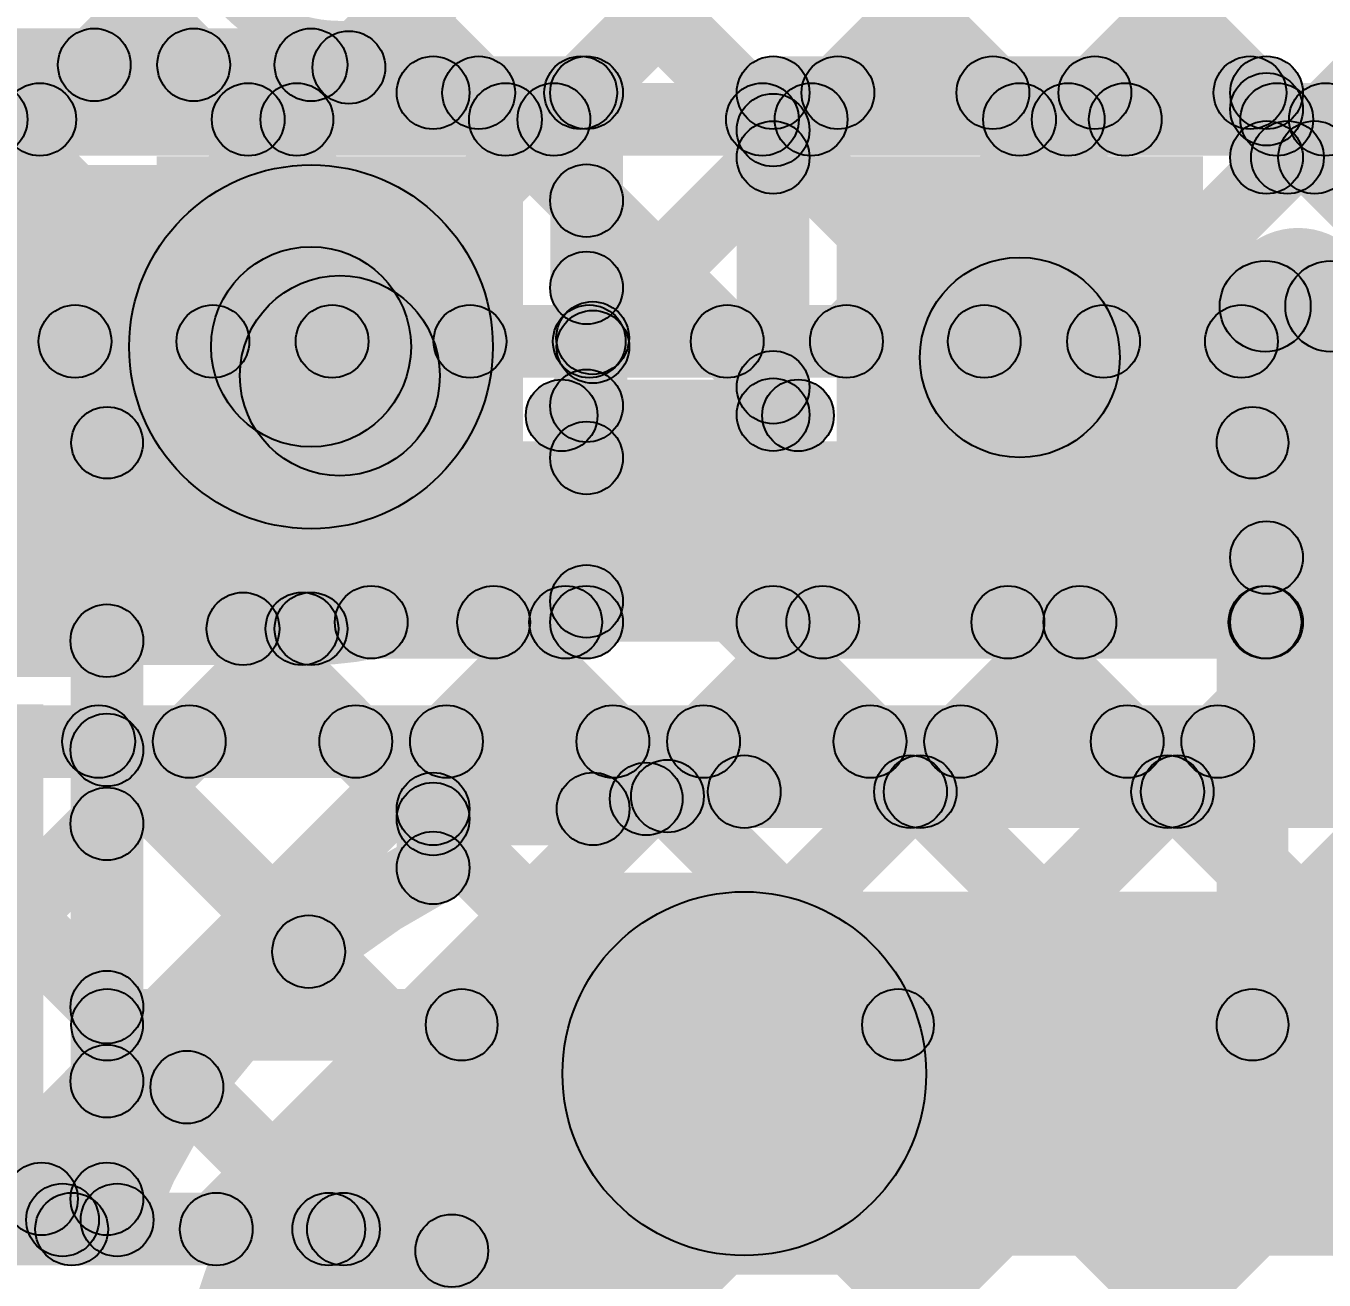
# Model space of a CAD drawing. Header units: millimetres. Extents: x -0.24 to 2.5, y 0 to 2.55.
# Drawn here: x 1.2661 to 1.4089, y 0.6054 to 0.7433 of the extents above; entities that cross this region are included whole.
import ezdxf

# ---------------------------------------------------------------- set-up
doc = ezdxf.new("R2010")
doc.units = ezdxf.units.MM
doc.header["$MEASUREMENT"] = 0
for name, color, linetype in [('BottomLayer', 5, 'Continuous'), ('TopLayer', 1, 'Continuous'), ('TopOverlay', 2, 'Continuous'), ('TopPaste', 8, 'Continuous'), ('TopSolder', 216, 'Continuous')]:
    doc.layers.add(name, color=color, linetype=linetype)

# ---------------------------------------------------------------- blocks, each defined once
blk = doc.blocks.new('SOT_23_53')
at = {"layer": 'TopLayer'}
for points in [[(-0.01614, 0.05748), (0.01614, 0.05748), (0.01614, 0.02126), (-0.01614, 0.02126)], [(-0.05354, -0.02126), (-0.02126, -0.02126), (-0.02126, -0.05748), (-0.05354, -0.05748)], [(0.02126, -0.02126), (0.05354, -0.02126), (0.05354, -0.05748), (0.02126, -0.05748)]]:
    blk.add_hatch(color=1, dxfattribs=at).paths.add_polyline_path(points)
at = {"layer": 'TopOverlay'}
h = blk.add_hatch(color=2, dxfattribs=at)
edge = h.paths.add_edge_path()
edge.add_arc((-0.063, 0.034), 0.00394, 0, 360)
h = blk.add_hatch(color=2, dxfattribs=at)
edge = h.paths.add_edge_path()
edge.add_arc((-0.063, 0.034), 0.00394, 0, 360)
for points in [[(-0.024, 0.03794), (-0.024, 0.03006), (-0.063, 0.03006), (-0.063, 0.03794)], [(0.063, 0.03794), (0.063, 0.03006), (0.024, 0.03006), (0.024, 0.03794)], [(-0.06694, 0.034), (-0.05906, 0.034), (-0.05906, -0.03), (-0.06694, -0.03)], [(0.05906, 0.034), (0.06694, 0.034), (0.06694, -0.03), (0.05906, -0.03)], [(0.013, -0.02906), (0.013, -0.03694), (-0.013, -0.03694), (-0.013, -0.02906)]]:
    blk.add_hatch(color=2, dxfattribs=at).paths.add_polyline_path(points)
h = blk.add_hatch(color=2, dxfattribs=at)
edge = h.paths.add_edge_path()
edge.add_arc((-0.024, 0.034), 0.00394, 0, 360)
h = blk.add_hatch(color=2, dxfattribs=at)
edge = h.paths.add_edge_path()
edge.add_arc((0.024, 0.034), 0.00394, 0, 360)
h = blk.add_hatch(color=2, dxfattribs=at)
edge = h.paths.add_edge_path()
edge.add_arc((0.063, 0.034), 0.00394, 0, 360)
h = blk.add_hatch(color=2, dxfattribs=at)
edge = h.paths.add_edge_path()
edge.add_arc((0.063, 0.034), 0.00394, 0, 360)
h = blk.add_hatch(color=2, dxfattribs=at)
edge = h.paths.add_edge_path()
edge.add_arc((-0.063, -0.03), 0.00394, 0, 360)
h = blk.add_hatch(color=2, dxfattribs=at)
edge = h.paths.add_edge_path()
edge.add_arc((0.063, -0.03), 0.00394, 0, 360)
h = blk.add_hatch(color=2, dxfattribs=at)
edge = h.paths.add_edge_path()
edge.add_arc((-0.013, -0.033), 0.00394, 0, 360)
h = blk.add_hatch(color=2, dxfattribs=at)
edge = h.paths.add_edge_path()
edge.add_arc((0.013, -0.033), 0.00394, 0, 360)
h = blk.add_hatch(color=2, dxfattribs=at)
edge = h.paths.add_edge_path()
edge.add_arc((-0.07161, -0.045), 0.005, 0, 360)
h = blk.add_hatch(color=2, dxfattribs=at)
edge = h.paths.add_edge_path()
edge.add_arc((-0.06439, -0.045), 0.005, 0, 360)
at = {"layer": 'TopPaste'}
for points in [[(-0.01614, 0.05748), (0.01614, 0.05748), (0.01614, 0.02126), (-0.01614, 0.02126)], [(-0.05354, -0.02126), (-0.02126, -0.02126), (-0.02126, -0.05748), (-0.05354, -0.05748)], [(0.02126, -0.02126), (0.05354, -0.02126), (0.05354, -0.05748), (0.02126, -0.05748)]]:
    blk.add_hatch(color=8, dxfattribs=at).paths.add_polyline_path(points)
at = {"layer": 'TopSolder'}
for points in [[(-0.02014, 0.06148), (0.02014, 0.06148), (0.02014, 0.01726), (-0.02014, 0.01726)], [(-0.05754, -0.01726), (-0.01726, -0.01726), (-0.01726, -0.06148), (-0.05754, -0.06148)], [(0.01726, -0.01726), (0.05754, -0.01726), (0.05754, -0.06148), (0.01726, -0.06148)]]:
    blk.add_hatch(color=216, dxfattribs=at).paths.add_polyline_path(points)
at = {"layer": 'TopOverlay', "const_width": 0.01}
blk.add_lwpolyline([(-0.06439, -0.045, 1), (-0.07161, -0.045, 1)], format="xyb", close=True, dxfattribs=at)
at = {"layer": 'TopOverlay'}
for centre, radius in [((-0.063, 0.034), 0.00394), ((-0.063, 0.034), 0.00394), ((-0.024, 0.034), 0.00394), ((0.024, 0.034), 0.00394), ((0.063, 0.034), 0.00394), ((0.063, 0.034), 0.00394), ((-0.063, -0.03), 0.00394), ((0.063, -0.03), 0.00394), ((-0.013, -0.033), 0.00394), ((0.013, -0.033), 0.00394), ((-0.07161, -0.045), 0.005), ((-0.06439, -0.045), 0.005)]:
    blk.add_circle(centre, radius, dxfattribs=at)
blk = doc.blocks.new('COM_11821_56')
at = {"layer": 'TopSolder'}
for points in [[(0.12998, -0.02369), (0.06293, -0.02369), (0.06293, 0.02369), (0.12998, 0.02369)], [(0.12998, -0.08668), (0.06293, -0.08668), (0.06293, -0.03931), (0.12998, -0.03931)]]:
    blk.add_hatch(color=216, dxfattribs=at).paths.add_polyline_path(points)

msp = doc.modelspace()

# ---------------------------------------------------------------- hatches: boundary and pattern name
at = {"layer": 'BottomLayer'}
for points in [[(1.13674, 0.729), (1.13674, 0.737), (1.387, 0.737), (1.387, 0.729)], [(1.387, 0.729), (1.387, 0.737), (1.416, 0.737), (1.416, 0.729)], [(1.387, 0.729), (1.387, 0.737), (1.416, 0.737), (1.416, 0.729)], [(1.24601, 0.70577), (1.24036, 0.71143), (1.26476, 0.73583), (1.27041, 0.73017)], [(1.25941, 0.73017), (1.26507, 0.73583), (1.28947, 0.71143), (1.28381, 0.70577)], [(1.2743, 0.70577), (1.26864, 0.71143), (1.29304, 0.73583), (1.2987, 0.73017)], [(1.28769, 0.73017), (1.29335, 0.73583), (1.31775, 0.71143), (1.31209, 0.70577)], [(1.30258, 0.70577), (1.29692, 0.71143), (1.32133, 0.73583), (1.32698, 0.73017)], [(1.31598, 0.73017), (1.32163, 0.73583), (1.34604, 0.71143), (1.34038, 0.70577)], [(1.33086, 0.70577), (1.32521, 0.71143), (1.34961, 0.73583), (1.35527, 0.73017)], [(1.34426, 0.73017), (1.34992, 0.73583), (1.37432, 0.71143), (1.36866, 0.70577)], [(1.35915, 0.70577), (1.35349, 0.71143), (1.37789, 0.73583), (1.38355, 0.73017)], [(1.37255, 0.73017), (1.3782, 0.73583), (1.4026, 0.71143), (1.39695, 0.70577)], [(1.38743, 0.70577), (1.38178, 0.71143), (1.40618, 0.73583), (1.41184, 0.73017)], [(1.40083, 0.73017), (1.40649, 0.73583), (1.43089, 0.71143), (1.42523, 0.70577)], [(1.21548, 0.7046), (1.21548, 0.7126), (1.4444, 0.7126), (1.4444, 0.7046)], [(1.18637, 0.6756), (1.18637, 0.6976), (1.4444, 0.6976), (1.4444, 0.6756)], [(1.21548, 0.6606), (1.21548, 0.6686), (1.44208, 0.6686), (1.44208, 0.6606)], [(1.21467, 0.66177), (1.22033, 0.66743), (1.27393, 0.61383), (1.26827, 0.60817)], [(1.23827, 0.61317), (1.23261, 0.61883), (1.28121, 0.66743), (1.28686, 0.66177)], [(1.24296, 0.66177), (1.24861, 0.66743), (1.30221, 0.61383), (1.29656, 0.60817)], [(1.26483, 0.61145), (1.25917, 0.61711), (1.30949, 0.66743), (1.31515, 0.66177)], [(1.27124, 0.66177), (1.2769, 0.66743), (1.72495, 0.21938), (1.71929, 0.21372)], [(1.28984, 0.60817), (1.28418, 0.61383), (1.33778, 0.66743), (1.34343, 0.66177)], [(1.29953, 0.66177), (1.30518, 0.66743), (1.73902, 0.23359), (1.73337, 0.22793)], [(1.31574, 0.60579), (1.31008, 0.61145), (1.36606, 0.66743), (1.37172, 0.66177)], [(1.33076, 0.59253), (1.3251, 0.59818), (1.39435, 0.66743), (1.4, 0.66177)], [(1.33289, 0.56637), (1.32723, 0.57203), (1.42263, 0.66743), (1.42829, 0.66177)], [(1.32781, 0.66177), (1.33347, 0.66743), (1.76407, 0.23683), (1.75841, 0.23117)], [(1.35609, 0.66177), (1.36175, 0.66743), (1.79235, 0.23683), (1.78669, 0.23117)], [(1.38438, 0.66177), (1.39004, 0.66743), (1.82063, 0.23683), (1.81498, 0.23117)], [(1.20039, 0.40559), (1.19473, 0.41125), (1.4413, 0.65781), (1.44696, 0.65216)], [(1.262, 0.607), (1.262, 0.615), (1.301, 0.615), (1.301, 0.607)]]:
    msp.add_hatch(color=5, dxfattribs=at).paths.add_polyline_path(points)
h = msp.add_hatch(color=5, dxfattribs=at)
edge = h.paths.add_edge_path()
edge.add_arc((1.26224, 0.733), 0.004, 0, 360)
h = msp.add_hatch(color=5, dxfattribs=at)
edge = h.paths.add_edge_path()
edge.add_arc((1.26759, 0.733), 0.004, 0, 360)
h = msp.add_hatch(color=5, dxfattribs=at)
edge = h.paths.add_edge_path()
edge.add_arc((1.29052, 0.733), 0.004, 0, 360)
h = msp.add_hatch(color=5, dxfattribs=at)
edge = h.paths.add_edge_path()
edge.add_arc((1.29587, 0.733), 0.004, 0, 360)
h = msp.add_hatch(color=5, dxfattribs=at)
edge = h.paths.add_edge_path()
edge.add_arc((1.31881, 0.733), 0.004, 0, 360)
h = msp.add_hatch(color=5, dxfattribs=at)
edge = h.paths.add_edge_path()
edge.add_arc((1.32415, 0.733), 0.004, 0, 360)
h = msp.add_hatch(color=5, dxfattribs=at)
edge = h.paths.add_edge_path()
edge.add_arc((1.34709, 0.733), 0.004, 0, 360)
h = msp.add_hatch(color=5, dxfattribs=at)
edge = h.paths.add_edge_path()
edge.add_arc((1.35244, 0.733), 0.004, 0, 360)
h = msp.add_hatch(color=5, dxfattribs=at)
edge = h.paths.add_edge_path()
edge.add_arc((1.37537, 0.733), 0.004, 0, 360)
h = msp.add_hatch(color=5, dxfattribs=at)
edge = h.paths.add_edge_path()
edge.add_arc((1.38072, 0.733), 0.004, 0, 360)
h = msp.add_hatch(color=5, dxfattribs=at)
edge = h.paths.add_edge_path()
edge.add_arc((1.387, 0.733), 0.004, 0, 360)
h = msp.add_hatch(color=5, dxfattribs=at)
edge = h.paths.add_edge_path()
edge.add_arc((1.387, 0.733), 0.004, 0, 360)
h = msp.add_hatch(color=5, dxfattribs=at)
edge = h.paths.add_edge_path()
edge.add_arc((1.387, 0.733), 0.004, 0, 360)
h = msp.add_hatch(color=5, dxfattribs=at)
edge = h.paths.add_edge_path()
edge.add_arc((1.40366, 0.733), 0.004, 0, 360)
h = msp.add_hatch(color=5, dxfattribs=at)
edge = h.paths.add_edge_path()
edge.add_arc((1.40901, 0.733), 0.004, 0, 360)
h = msp.add_hatch(color=5, dxfattribs=at)
edge = h.paths.add_edge_path()
edge.add_arc((1.27147, 0.7086), 0.004, 0, 360)
h = msp.add_hatch(color=5, dxfattribs=at)
edge = h.paths.add_edge_path()
edge.add_arc((1.28664, 0.7086), 0.004, 0, 360)
h = msp.add_hatch(color=5, dxfattribs=at)
edge = h.paths.add_edge_path()
edge.add_arc((1.29975, 0.7086), 0.004, 0, 360)
h = msp.add_hatch(color=5, dxfattribs=at)
edge = h.paths.add_edge_path()
edge.add_arc((1.31492, 0.7086), 0.004, 0, 360)
h = msp.add_hatch(color=5, dxfattribs=at)
edge = h.paths.add_edge_path()
edge.add_arc((1.32804, 0.7086), 0.004, 0, 360)
h = msp.add_hatch(color=5, dxfattribs=at)
edge = h.paths.add_edge_path()
edge.add_arc((1.34321, 0.7086), 0.004, 0, 360)
h = msp.add_hatch(color=5, dxfattribs=at)
edge = h.paths.add_edge_path()
edge.add_arc((1.35632, 0.7086), 0.004, 0, 360)
h = msp.add_hatch(color=5, dxfattribs=at)
edge = h.paths.add_edge_path()
edge.add_arc((1.37149, 0.7086), 0.004, 0, 360)
h = msp.add_hatch(color=5, dxfattribs=at)
edge = h.paths.add_edge_path()
edge.add_arc((1.38461, 0.7086), 0.004, 0, 360)
h = msp.add_hatch(color=5, dxfattribs=at)
edge = h.paths.add_edge_path()
edge.add_arc((1.39978, 0.7086), 0.004, 0, 360)
h = msp.add_hatch(color=5, dxfattribs=at)
edge = h.paths.add_edge_path()
edge.add_arc((1.27407, 0.6646), 0.004, 0, 360)
h = msp.add_hatch(color=5, dxfattribs=at)
edge = h.paths.add_edge_path()
edge.add_arc((1.28404, 0.6646), 0.004, 0, 360)
h = msp.add_hatch(color=5, dxfattribs=at)
edge = h.paths.add_edge_path()
edge.add_arc((1.30235, 0.6646), 0.004, 0, 360)
h = msp.add_hatch(color=5, dxfattribs=at)
edge = h.paths.add_edge_path()
edge.add_arc((1.31232, 0.6646), 0.004, 0, 360)
h = msp.add_hatch(color=5, dxfattribs=at)
edge = h.paths.add_edge_path()
edge.add_arc((1.33064, 0.6646), 0.004, 0, 360)
h = msp.add_hatch(color=5, dxfattribs=at)
edge = h.paths.add_edge_path()
edge.add_arc((1.34061, 0.6646), 0.004, 0, 360)
h = msp.add_hatch(color=5, dxfattribs=at)
edge = h.paths.add_edge_path()
edge.add_arc((1.35892, 0.6646), 0.004, 0, 360)
h = msp.add_hatch(color=5, dxfattribs=at)
edge = h.paths.add_edge_path()
edge.add_arc((1.36889, 0.6646), 0.004, 0, 360)
h = msp.add_hatch(color=5, dxfattribs=at)
edge = h.paths.add_edge_path()
edge.add_arc((1.38721, 0.6646), 0.004, 0, 360)
h = msp.add_hatch(color=5, dxfattribs=at)
edge = h.paths.add_edge_path()
edge.add_arc((1.39717, 0.6646), 0.004, 0, 360)
h = msp.add_hatch(color=5, dxfattribs=at)
edge = h.paths.add_edge_path()
edge.add_arc((1.2711, 0.611), 0.004, 0, 360)
h = msp.add_hatch(color=5, dxfattribs=at)
edge = h.paths.add_edge_path()
edge.add_arc((1.28701, 0.611), 0.004, 0, 360)
h = msp.add_hatch(color=5, dxfattribs=at)
edge = h.paths.add_edge_path()
edge.add_arc((1.29938, 0.611), 0.004, 0, 360)
h = msp.add_hatch(color=5, dxfattribs=at)
edge = h.paths.add_edge_path()
edge.add_arc((1.301, 0.611), 0.004, 0, 360)
h = msp.add_hatch(color=5, dxfattribs=at)
edge = h.paths.add_edge_path()
edge.add_arc((1.301, 0.611), 0.004, 0, 360)
h = msp.add_hatch(color=5, dxfattribs=at)
edge = h.paths.add_edge_path()
edge.add_arc((1.31291, 0.60862), 0.004, 0, 360)
at = {"layer": 'TopLayer'}
for points in [[(1.27641, 0.73617), (1.27076, 0.74183), (1.67976, 1.15083), (1.68541, 1.14517)], [(1.30442, 0.73589), (1.29876, 0.74155), (1.70804, 1.15083), (1.7137, 1.14517)], [(1.32992, 0.73311), (1.32426, 0.73877), (1.73633, 1.15083), (1.74198, 1.14517)], [(1.3582, 0.73311), (1.35255, 0.73877), (1.76461, 1.15083), (1.77027, 1.14517)], [(1.38649, 0.73311), (1.38083, 0.73877), (1.79289, 1.15083), (1.79855, 1.14517)], [(1.40766, 0.726), (1.40201, 0.73166), (1.82118, 1.15083), (1.82684, 1.14517)], [(1.12583, 1.00517), (1.13149, 1.01083), (1.40355, 0.73877), (1.39789, 0.73311)], [(1.16739, 0.93533), (1.17305, 0.94098), (1.37527, 0.73877), (1.36961, 0.73311)], [(1.17903, 0.8954), (1.18469, 0.90106), (1.35109, 0.73466), (1.34543, 0.729)], [(1.17917, 0.86698), (1.18483, 0.87263), (1.3187, 0.73877), (1.31304, 0.73311)], [(1.17917, 0.83869), (1.18483, 0.84435), (1.28735, 0.74183), (1.28169, 0.73617)], [(1.23446, 0.735), (1.23446, 0.743), (1.29743, 0.743), (1.29743, 0.735)], [(1.31086, 0.73194), (1.31086, 0.73994), (1.32774, 0.73994), (1.32774, 0.73194)], [(1.34826, 0.73194), (1.34826, 0.73994), (1.40254, 0.73994), (1.40254, 0.73194)], [(1.39971, 0.73129), (1.40537, 0.73694), (1.41066, 0.73166), (1.405, 0.726)], [(1.33174, 0.71448), (1.32374, 0.71448), (1.32374, 0.73594), (1.33174, 0.73594)], [(1.35226, 0.67772), (1.34426, 0.67772), (1.34426, 0.73594), (1.35226, 0.73594)], [(1.40654, 0.72883), (1.39854, 0.72883), (1.39854, 0.73594), (1.40654, 0.73594)], [(1.40254, 0.72483), (1.40254, 0.73283), (1.416, 0.73283), (1.416, 0.72483)], [(1.33124, 0.70614), (1.32558, 0.7118), (1.34543, 0.73165), (1.35109, 0.72599)], [(1.23446, 0.688), (1.23446, 0.728), (1.29743, 0.728), (1.29743, 0.688)], [(1.32491, 0.72124), (1.33057, 0.72689), (1.35109, 0.70637), (1.34543, 0.70072)], [(1.3754, 0.69583), (1.3754, 0.71783), (1.44517, 0.71783), (1.44517, 0.69583)], [(1.28965, 0.70022), (1.3052, 0.71578), (1.30838, 0.7126), (1.29282, 0.69705)], [(1.33057, 0.67719), (1.32491, 0.68285), (1.34543, 0.70337), (1.35109, 0.69771)], [(1.33174, 0.67772), (1.32374, 0.67772), (1.32374, 0.70152), (1.33174, 0.70152)], [(1.32491, 0.69295), (1.33057, 0.69861), (1.36726, 0.66192), (1.36161, 0.65626)], [(1.40254, 0.68083), (1.40254, 0.68883), (1.416, 0.68883), (1.416, 0.68083)], [(1.39449, 0.65626), (1.38883, 0.66192), (1.41317, 0.68625), (1.41883, 0.6806)], [(1.40654, 0.67772), (1.39854, 0.67772), (1.39854, 0.68483), (1.40654, 0.68483)], [(1.32827, 0.67489), (1.32261, 0.68054), (1.32491, 0.68285), (1.33057, 0.67719)], [(1.30405, 0.67372), (1.30405, 0.68172), (1.32774, 0.68172), (1.32774, 0.67372)], [(1.34826, 0.67372), (1.34826, 0.68172), (1.40254, 0.68172), (1.40254, 0.67372)], [(1.19393, 0.67169), (1.19393, 0.67969), (1.27498, 0.67969), (1.27498, 0.67169)], [(1.23446, 0.673), (1.23446, 0.681), (1.29743, 0.681), (1.29743, 0.673)], [(1.27781, 0.62443), (1.27216, 0.63009), (1.32261, 0.68054), (1.32827, 0.67489)], [(1.27781, 0.65272), (1.27216, 0.65837), (1.29361, 0.67983), (1.29927, 0.67417)], [(1.28712, 0.67417), (1.29278, 0.67983), (1.31369, 0.65892), (1.30803, 0.65327)], [(1.31469, 0.67489), (1.32035, 0.68054), (1.33946, 0.66143), (1.33381, 0.65577)], [(1.33713, 0.65547), (1.33148, 0.66113), (1.35089, 0.68054), (1.35655, 0.67489)], [(1.36621, 0.65626), (1.36055, 0.66192), (1.37918, 0.68054), (1.38484, 0.67489)], [(1.37126, 0.67489), (1.37692, 0.68054), (1.39555, 0.66192), (1.38989, 0.65626)], [(1.39955, 0.67489), (1.4052, 0.68054), (1.42383, 0.66192), (1.41818, 0.65626)], [(1.27898, 0.61432), (1.27098, 0.61432), (1.27098, 0.67569), (1.27898, 0.67569)], [(1.27216, 0.66086), (1.27781, 0.66651), (1.29999, 0.64433), (1.29434, 0.63867)], [(1.34509, 0.65509), (1.34509, 0.66309), (1.44391, 0.66309), (1.44391, 0.65509)], [(1.31086, 0.6532), (1.31086, 0.6612), (1.32846, 0.6612), (1.32846, 0.6532)], [(1.31486, 0.65071), (1.30686, 0.65071), (1.30686, 0.6572), (1.31486, 0.6572)], [(1.34509, 0.60809), (1.34509, 0.64809), (1.44391, 0.64809), (1.44391, 0.60809)], [(1.27216, 0.63257), (1.27781, 0.63823), (1.28661, 0.62943), (1.28095, 0.62377)], [(1.19493, 0.61032), (1.19493, 0.61832), (1.27498, 0.61832), (1.27498, 0.61032)], [(1.26495, 0.61149), (1.27061, 0.61715), (1.27293, 0.61483), (1.26727, 0.60917)], [(1.205, 0.608), (1.205, 0.616), (1.2761, 0.616), (1.2761, 0.608)]]:
    msp.add_hatch(color=1, dxfattribs=at).paths.add_polyline_path(points)
h = msp.add_hatch(color=1, dxfattribs=at)
edge = h.paths.add_edge_path()
edge.add_arc((1.27359, 0.739), 0.004, 0, 360)
h = msp.add_hatch(color=1, dxfattribs=at)
edge = h.paths.add_edge_path()
edge.add_arc((1.28452, 0.739), 0.004, 0, 360)
h = msp.add_hatch(color=1, dxfattribs=at)
edge = h.paths.add_edge_path()
edge.add_arc((1.29743, 0.739), 0.004, 0, 360)
h = msp.add_hatch(color=1, dxfattribs=at)
edge = h.paths.add_edge_path()
edge.add_arc((1.29743, 0.739), 0.004, 0, 360)
h = msp.add_hatch(color=1, dxfattribs=at)
edge = h.paths.add_edge_path()
edge.add_arc((1.30159, 0.73872), 0.004, 0, 360)
h = msp.add_hatch(color=1, dxfattribs=at)
edge = h.paths.add_edge_path()
edge.add_arc((1.31086, 0.73594), 0.004, 0, 360)
h = msp.add_hatch(color=1, dxfattribs=at)
edge = h.paths.add_edge_path()
edge.add_arc((1.31086, 0.73594), 0.004, 0, 360)
h = msp.add_hatch(color=1, dxfattribs=at)
edge = h.paths.add_edge_path()
edge.add_arc((1.31587, 0.73594), 0.004, 0, 360)
h = msp.add_hatch(color=1, dxfattribs=at)
edge = h.paths.add_edge_path()
edge.add_arc((1.32709, 0.73594), 0.004, 0, 360)
h = msp.add_hatch(color=1, dxfattribs=at)
edge = h.paths.add_edge_path()
edge.add_arc((1.32774, 0.73594), 0.004, 0, 360)
h = msp.add_hatch(color=1, dxfattribs=at)
edge = h.paths.add_edge_path()
edge.add_arc((1.32774, 0.73594), 0.004, 0, 360)
h = msp.add_hatch(color=1, dxfattribs=at)
edge = h.paths.add_edge_path()
edge.add_arc((1.34826, 0.73594), 0.004, 0, 360)
h = msp.add_hatch(color=1, dxfattribs=at)
edge = h.paths.add_edge_path()
edge.add_arc((1.34826, 0.73594), 0.004, 0, 360)
h = msp.add_hatch(color=1, dxfattribs=at)
edge = h.paths.add_edge_path()
edge.add_arc((1.35538, 0.73594), 0.004, 0, 360)
h = msp.add_hatch(color=1, dxfattribs=at)
edge = h.paths.add_edge_path()
edge.add_arc((1.37244, 0.73594), 0.004, 0, 360)
h = msp.add_hatch(color=1, dxfattribs=at)
edge = h.paths.add_edge_path()
edge.add_arc((1.38366, 0.73594), 0.004, 0, 360)
h = msp.add_hatch(color=1, dxfattribs=at)
edge = h.paths.add_edge_path()
edge.add_arc((1.40072, 0.73594), 0.004, 0, 360)
h = msp.add_hatch(color=1, dxfattribs=at)
edge = h.paths.add_edge_path()
edge.add_arc((1.40254, 0.73594), 0.004, 0, 360)
h = msp.add_hatch(color=1, dxfattribs=at)
edge = h.paths.add_edge_path()
edge.add_arc((1.40254, 0.73594), 0.004, 0, 360)
h = msp.add_hatch(color=1, dxfattribs=at)
edge = h.paths.add_edge_path()
edge.add_arc((1.40254, 0.73412), 0.004, 0, 360)
h = msp.add_hatch(color=1, dxfattribs=at)
edge = h.paths.add_edge_path()
edge.add_arc((1.34826, 0.73183), 0.004, 0, 360)
h = msp.add_hatch(color=1, dxfattribs=at)
edge = h.paths.add_edge_path()
edge.add_arc((1.34826, 0.72882), 0.004, 0, 360)
h = msp.add_hatch(color=1, dxfattribs=at)
edge = h.paths.add_edge_path()
edge.add_arc((1.40254, 0.72883), 0.004, 0, 360)
h = msp.add_hatch(color=1, dxfattribs=at)
edge = h.paths.add_edge_path()
edge.add_arc((1.40254, 0.72883), 0.004, 0, 360)
h = msp.add_hatch(color=1, dxfattribs=at)
edge = h.paths.add_edge_path()
edge.add_arc((1.40483, 0.72883), 0.004, 0, 360)
h = msp.add_hatch(color=1, dxfattribs=at)
edge = h.paths.add_edge_path()
edge.add_arc((1.40783, 0.72883), 0.004, 0, 360)
h = msp.add_hatch(color=1, dxfattribs=at)
edge = h.paths.add_edge_path()
edge.add_arc((1.29743, 0.708), 0.02, 0, 360)
h = msp.add_hatch(color=1, dxfattribs=at)
edge = h.paths.add_edge_path()
edge.add_arc((1.32774, 0.72407), 0.004, 0, 360)
h = msp.add_hatch(color=1, dxfattribs=at)
edge = h.paths.add_edge_path()
edge.add_arc((1.29743, 0.708), 0.011, 0, 360)
h = msp.add_hatch(color=1, dxfattribs=at)
edge = h.paths.add_edge_path()
edge.add_arc((1.32774, 0.71448), 0.004, 0, 360)
h = msp.add_hatch(color=1, dxfattribs=at)
edge = h.paths.add_edge_path()
edge.add_arc((1.32774, 0.71448), 0.004, 0, 360)
h = msp.add_hatch(color=1, dxfattribs=at)
edge = h.paths.add_edge_path()
edge.add_arc((1.3754, 0.70683), 0.011, 0, 360)
h = msp.add_hatch(color=1, dxfattribs=at)
edge = h.paths.add_edge_path()
edge.add_arc((1.3006, 0.70483), 0.011, 0, 360)
h = msp.add_hatch(color=1, dxfattribs=at)
edge = h.paths.add_edge_path()
edge.add_arc((1.32841, 0.70897), 0.004, 0, 360)
h = msp.add_hatch(color=1, dxfattribs=at)
edge = h.paths.add_edge_path()
edge.add_arc((1.32843, 0.708), 0.004, 0, 360)
h = msp.add_hatch(color=1, dxfattribs=at)
edge = h.paths.add_edge_path()
edge.add_arc((1.32843, 0.708), 0.004, 0, 360)
h = msp.add_hatch(color=1, dxfattribs=at)
edge = h.paths.add_edge_path()
edge.add_arc((1.34826, 0.70355), 0.004, 0, 360)
h = msp.add_hatch(color=1, dxfattribs=at)
edge = h.paths.add_edge_path()
edge.add_arc((1.32774, 0.70152), 0.004, 0, 360)
h = msp.add_hatch(color=1, dxfattribs=at)
edge = h.paths.add_edge_path()
edge.add_arc((1.32774, 0.70152), 0.004, 0, 360)
h = msp.add_hatch(color=1, dxfattribs=at)
edge = h.paths.add_edge_path()
edge.add_arc((1.34826, 0.70054), 0.004, 0, 360)
h = msp.add_hatch(color=1, dxfattribs=at)
edge = h.paths.add_edge_path()
edge.add_arc((1.32774, 0.69578), 0.004, 0, 360)
h = msp.add_hatch(color=1, dxfattribs=at)
edge = h.paths.add_edge_path()
edge.add_arc((1.40254, 0.68483), 0.004, 0, 360)
h = msp.add_hatch(color=1, dxfattribs=at)
edge = h.paths.add_edge_path()
edge.add_arc((1.40254, 0.68483), 0.004, 0, 360)
h = msp.add_hatch(color=1, dxfattribs=at)
edge = h.paths.add_edge_path()
edge.add_arc((1.32774, 0.68002), 0.004, 0, 360)
h = msp.add_hatch(color=1, dxfattribs=at)
edge = h.paths.add_edge_path()
edge.add_arc((1.32774, 0.68002), 0.004, 0, 360)
h = msp.add_hatch(color=1, dxfattribs=at)
edge = h.paths.add_edge_path()
edge.add_arc((1.30405, 0.67772), 0.004, 0, 360)
h = msp.add_hatch(color=1, dxfattribs=at)
edge = h.paths.add_edge_path()
edge.add_arc((1.30405, 0.67772), 0.004, 0, 360)
h = msp.add_hatch(color=1, dxfattribs=at)
edge = h.paths.add_edge_path()
edge.add_arc((1.31752, 0.67772), 0.004, 0, 360)
h = msp.add_hatch(color=1, dxfattribs=at)
edge = h.paths.add_edge_path()
edge.add_arc((1.32544, 0.67772), 0.004, 0, 360)
h = msp.add_hatch(color=1, dxfattribs=at)
edge = h.paths.add_edge_path()
edge.add_arc((1.32544, 0.67772), 0.004, 0, 360)
h = msp.add_hatch(color=1, dxfattribs=at)
edge = h.paths.add_edge_path()
edge.add_arc((1.32774, 0.67772), 0.004, 0, 360)
h = msp.add_hatch(color=1, dxfattribs=at)
edge = h.paths.add_edge_path()
edge.add_arc((1.32774, 0.67772), 0.004, 0, 360)
h = msp.add_hatch(color=1, dxfattribs=at)
edge = h.paths.add_edge_path()
edge.add_arc((1.34826, 0.67772), 0.004, 0, 360)
h = msp.add_hatch(color=1, dxfattribs=at)
edge = h.paths.add_edge_path()
edge.add_arc((1.34826, 0.67772), 0.004, 0, 360)
h = msp.add_hatch(color=1, dxfattribs=at)
edge = h.paths.add_edge_path()
edge.add_arc((1.35372, 0.67772), 0.004, 0, 360)
h = msp.add_hatch(color=1, dxfattribs=at)
edge = h.paths.add_edge_path()
edge.add_arc((1.37409, 0.67772), 0.004, 0, 360)
h = msp.add_hatch(color=1, dxfattribs=at)
edge = h.paths.add_edge_path()
edge.add_arc((1.38201, 0.67772), 0.004, 0, 360)
h = msp.add_hatch(color=1, dxfattribs=at)
edge = h.paths.add_edge_path()
edge.add_arc((1.40237, 0.67772), 0.004, 0, 360)
h = msp.add_hatch(color=1, dxfattribs=at)
edge = h.paths.add_edge_path()
edge.add_arc((1.40254, 0.67772), 0.004, 0, 360)
h = msp.add_hatch(color=1, dxfattribs=at)
edge = h.paths.add_edge_path()
edge.add_arc((1.40254, 0.67772), 0.004, 0, 360)
h = msp.add_hatch(color=1, dxfattribs=at)
edge = h.paths.add_edge_path()
edge.add_arc((1.27498, 0.67569), 0.004, 0, 360)
h = msp.add_hatch(color=1, dxfattribs=at)
edge = h.paths.add_edge_path()
edge.add_arc((1.27498, 0.67569), 0.004, 0, 360)
h = msp.add_hatch(color=1, dxfattribs=at)
edge = h.paths.add_edge_path()
edge.add_arc((1.28995, 0.677), 0.004, 0, 360)
h = msp.add_hatch(color=1, dxfattribs=at)
edge = h.paths.add_edge_path()
edge.add_arc((1.29644, 0.677), 0.004, 0, 360)
h = msp.add_hatch(color=1, dxfattribs=at)
edge = h.paths.add_edge_path()
edge.add_arc((1.29743, 0.677), 0.004, 0, 360)
h = msp.add_hatch(color=1, dxfattribs=at)
edge = h.paths.add_edge_path()
edge.add_arc((1.29743, 0.677), 0.004, 0, 360)
h = msp.add_hatch(color=1, dxfattribs=at)
edge = h.paths.add_edge_path()
edge.add_arc((1.27498, 0.66368), 0.004, 0, 360)
h = msp.add_hatch(color=1, dxfattribs=at)
edge = h.paths.add_edge_path()
edge.add_arc((1.33663, 0.6586), 0.004, 0, 360)
h = msp.add_hatch(color=1, dxfattribs=at)
edge = h.paths.add_edge_path()
edge.add_arc((1.34509, 0.65909), 0.004, 0, 360)
h = msp.add_hatch(color=1, dxfattribs=at)
edge = h.paths.add_edge_path()
edge.add_arc((1.34509, 0.65909), 0.004, 0, 360)
h = msp.add_hatch(color=1, dxfattribs=at)
edge = h.paths.add_edge_path()
edge.add_arc((1.36338, 0.65909), 0.004, 0, 360)
h = msp.add_hatch(color=1, dxfattribs=at)
edge = h.paths.add_edge_path()
edge.add_arc((1.36444, 0.65909), 0.004, 0, 360)
h = msp.add_hatch(color=1, dxfattribs=at)
edge = h.paths.add_edge_path()
edge.add_arc((1.39166, 0.65909), 0.004, 0, 360)
h = msp.add_hatch(color=1, dxfattribs=at)
edge = h.paths.add_edge_path()
edge.add_arc((1.39272, 0.65909), 0.004, 0, 360)
h = msp.add_hatch(color=1, dxfattribs=at)
edge = h.paths.add_edge_path()
edge.add_arc((1.31086, 0.6572), 0.004, 0, 360)
h = msp.add_hatch(color=1, dxfattribs=at)
edge = h.paths.add_edge_path()
edge.add_arc((1.31086, 0.6572), 0.004, 0, 360)
h = msp.add_hatch(color=1, dxfattribs=at)
edge = h.paths.add_edge_path()
edge.add_arc((1.32846, 0.6572), 0.004, 0, 360)
h = msp.add_hatch(color=1, dxfattribs=at)
edge = h.paths.add_edge_path()
edge.add_arc((1.32846, 0.6572), 0.004, 0, 360)
h = msp.add_hatch(color=1, dxfattribs=at)
edge = h.paths.add_edge_path()
edge.add_arc((1.3343, 0.6583), 0.004, 0, 360)
h = msp.add_hatch(color=1, dxfattribs=at)
edge = h.paths.add_edge_path()
edge.add_arc((1.31086, 0.65609), 0.004, 0, 360)
h = msp.add_hatch(color=1, dxfattribs=at)
edge = h.paths.add_edge_path()
edge.add_arc((1.27498, 0.65555), 0.004, 0, 360)
h = msp.add_hatch(color=1, dxfattribs=at)
edge = h.paths.add_edge_path()
edge.add_arc((1.31086, 0.65071), 0.004, 0, 360)
h = msp.add_hatch(color=1, dxfattribs=at)
edge = h.paths.add_edge_path()
edge.add_arc((1.31086, 0.65071), 0.004, 0, 360)
h = msp.add_hatch(color=1, dxfattribs=at)
edge = h.paths.add_edge_path()
edge.add_arc((1.34509, 0.62809), 0.02, 0, 360)
h = msp.add_hatch(color=1, dxfattribs=at)
edge = h.paths.add_edge_path()
edge.add_arc((1.34509, 0.62809), 0.02, 0, 360)
h = msp.add_hatch(color=1, dxfattribs=at)
edge = h.paths.add_edge_path()
edge.add_arc((1.29717, 0.6415), 0.004, 0, 360)
h = msp.add_hatch(color=1, dxfattribs=at)
edge = h.paths.add_edge_path()
edge.add_arc((1.27498, 0.6354), 0.004, 0, 360)
h = msp.add_hatch(color=1, dxfattribs=at)
edge = h.paths.add_edge_path()
edge.add_arc((1.27498, 0.62726), 0.004, 0, 360)
h = msp.add_hatch(color=1, dxfattribs=at)
edge = h.paths.add_edge_path()
edge.add_arc((1.28378, 0.6266), 0.004, 0, 360)
h = msp.add_hatch(color=1, dxfattribs=at)
edge = h.paths.add_edge_path()
edge.add_arc((1.26778, 0.61432), 0.004, 0, 360)
h = msp.add_hatch(color=1, dxfattribs=at)
edge = h.paths.add_edge_path()
edge.add_arc((1.27498, 0.61432), 0.004, 0, 360)
h = msp.add_hatch(color=1, dxfattribs=at)
edge = h.paths.add_edge_path()
edge.add_arc((1.27498, 0.61432), 0.004, 0, 360)
h = msp.add_hatch(color=1, dxfattribs=at)
edge = h.paths.add_edge_path()
edge.add_arc((1.2701, 0.612), 0.004, 0, 360)
h = msp.add_hatch(color=1, dxfattribs=at)
edge = h.paths.add_edge_path()
edge.add_arc((1.2761, 0.612), 0.004, 0, 360)
h = msp.add_hatch(color=1, dxfattribs=at)
edge = h.paths.add_edge_path()
edge.add_arc((1.2761, 0.612), 0.004, 0, 360)

# ---------------------------------------------------------------- linework, layer by layer
at = {"layer": 'BottomLayer', "const_width": 0.008}
msp.add_lwpolyline([(1.301, 0.611, -0.414214), (1.332, 0.58)], format="xyb", dxfattribs=at)
at = {"layer": 'BottomLayer'}
for centre in [(1.26224, 0.733), (1.26759, 0.733), (1.29052, 0.733), (1.29587, 0.733), (1.31881, 0.733), (1.32415, 0.733), (1.34709, 0.733), (1.35244, 0.733), (1.37537, 0.733), (1.38072, 0.733), (1.387, 0.733), (1.387, 0.733), (1.387, 0.733), (1.40366, 0.733), (1.40901, 0.733), (1.27147, 0.7086), (1.28664, 0.7086), (1.29975, 0.7086), (1.31492, 0.7086), (1.32804, 0.7086), (1.34321, 0.7086), (1.35632, 0.7086), (1.37149, 0.7086), (1.38461, 0.7086), (1.39978, 0.7086), (1.27407, 0.6646), (1.28404, 0.6646), (1.30235, 0.6646), (1.31232, 0.6646), (1.33064, 0.6646), (1.34061, 0.6646), (1.35892, 0.6646), (1.36889, 0.6646), (1.38721, 0.6646), (1.39717, 0.6646), (1.2711, 0.611), (1.28701, 0.611), (1.29938, 0.611), (1.301, 0.611), (1.301, 0.611), (1.31291, 0.60862)]:
    msp.add_circle(centre, 0.004, dxfattribs=at)
at = {"layer": 'TopLayer'}
for points, const_width in [([(1.29743, 0.739, -0.11254), (1.31086, 0.73594)], 0.008), ([(1.32774, 0.71448, -0.052702), (1.32843, 0.708)], 0.008), ([(1.32843, 0.708, -0.052702), (1.32774, 0.70152)], 0.008), ([(1.30405, 0.67772, -0.053907), (1.29743, 0.677)], 0.008), ([(1.32846, 0.6572, -0.056646), (1.34509, 0.65909)], 0.008), ([(1.2761, 0.612, -0.181327), (1.31086, 0.65071)], 0.008), ([(1.302, 0.585, -0.414214), (1.34509, 0.62809)], 0.04)]:
    msp.add_lwpolyline(points, format="xyb", dxfattribs=dict(at, const_width=const_width))
for centre, radius in [((1.27359, 0.739), 0.004), ((1.28452, 0.739), 0.004), ((1.29743, 0.739), 0.004), ((1.29743, 0.739), 0.004), ((1.30159, 0.73872), 0.004), ((1.31086, 0.73594), 0.004), ((1.31086, 0.73594), 0.004), ((1.31587, 0.73594), 0.004), ((1.32709, 0.73594), 0.004), ((1.32774, 0.73594), 0.004), ((1.32774, 0.73594), 0.004), ((1.34826, 0.73594), 0.004), ((1.34826, 0.73594), 0.004), ((1.35538, 0.73594), 0.004), ((1.37244, 0.73594), 0.004), ((1.38366, 0.73594), 0.004), ((1.40072, 0.73594), 0.004), ((1.40254, 0.73594), 0.004), ((1.40254, 0.73594), 0.004), ((1.40254, 0.73412), 0.004), ((1.34826, 0.73183), 0.004), ((1.34826, 0.72882), 0.004), ((1.40254, 0.72883), 0.004), ((1.40254, 0.72883), 0.004), ((1.40483, 0.72883), 0.004), ((1.40783, 0.72883), 0.004), ((1.29743, 0.708), 0.02), ((1.32774, 0.72407), 0.004), ((1.29743, 0.708), 0.011), ((1.32774, 0.71448), 0.004), ((1.32774, 0.71448), 0.004), ((1.3754, 0.70683), 0.011), ((1.3006, 0.70483), 0.011), ((1.32841, 0.70897), 0.004), ((1.32843, 0.708), 0.004), ((1.32843, 0.708), 0.004), ((1.34826, 0.70355), 0.004), ((1.32774, 0.70152), 0.004), ((1.32774, 0.70152), 0.004), ((1.34826, 0.70054), 0.004), ((1.32774, 0.69578), 0.004), ((1.40254, 0.68483), 0.004), ((1.40254, 0.68483), 0.004), ((1.32774, 0.68002), 0.004), ((1.32774, 0.68002), 0.004), ((1.30405, 0.67772), 0.004), ((1.30405, 0.67772), 0.004), ((1.31752, 0.67772), 0.004), ((1.32544, 0.67772), 0.004), ((1.32544, 0.67772), 0.004), ((1.32774, 0.67772), 0.004), ((1.32774, 0.67772), 0.004), ((1.34826, 0.67772), 0.004), ((1.34826, 0.67772), 0.004), ((1.35372, 0.67772), 0.004), ((1.37409, 0.67772), 0.004), ((1.38201, 0.67772), 0.004), ((1.40237, 0.67772), 0.004), ((1.40254, 0.67772), 0.004), ((1.40254, 0.67772), 0.004), ((1.27498, 0.67569), 0.004), ((1.27498, 0.67569), 0.004), ((1.28995, 0.677), 0.004), ((1.29644, 0.677), 0.004), ((1.29743, 0.677), 0.004), ((1.29743, 0.677), 0.004), ((1.27498, 0.66368), 0.004), ((1.33663, 0.6586), 0.004), ((1.34509, 0.65909), 0.004), ((1.34509, 0.65909), 0.004), ((1.36338, 0.65909), 0.004), ((1.36444, 0.65909), 0.004), ((1.39166, 0.65909), 0.004), ((1.39272, 0.65909), 0.004), ((1.31086, 0.6572), 0.004), ((1.31086, 0.6572), 0.004), ((1.32846, 0.6572), 0.004), ((1.32846, 0.6572), 0.004), ((1.3343, 0.6583), 0.004), ((1.31086, 0.65609), 0.004), ((1.27498, 0.65555), 0.004), ((1.31086, 0.65071), 0.004), ((1.31086, 0.65071), 0.004), ((1.34509, 0.62809), 0.02), ((1.34509, 0.62809), 0.02), ((1.29717, 0.6415), 0.004), ((1.27498, 0.6354), 0.004), ((1.27498, 0.62726), 0.004), ((1.28378, 0.6266), 0.004), ((1.26778, 0.61432), 0.004), ((1.27498, 0.61432), 0.004), ((1.27498, 0.61432), 0.004), ((1.2701, 0.612), 0.004), ((1.2761, 0.612), 0.004), ((1.2761, 0.612), 0.004)]:
    msp.add_circle(centre, radius, dxfattribs=at)

# ---------------------------------------------------------------- block references
msp.add_blockref('COM_11821_56', (1.138, 0.708))
at = {"rotation": 180}
msp.add_blockref('SOT_23_53', (1.338, 0.66746), dxfattribs=at)

# ---------------------------------------------------------------- texts
at = {"layer": 'TopOverlay'}
msp.add_text('Q7', height=0.04, dxfattribs=at).set_placement((1.28, 0.74))

doc.saveas('drawing.dxf')
